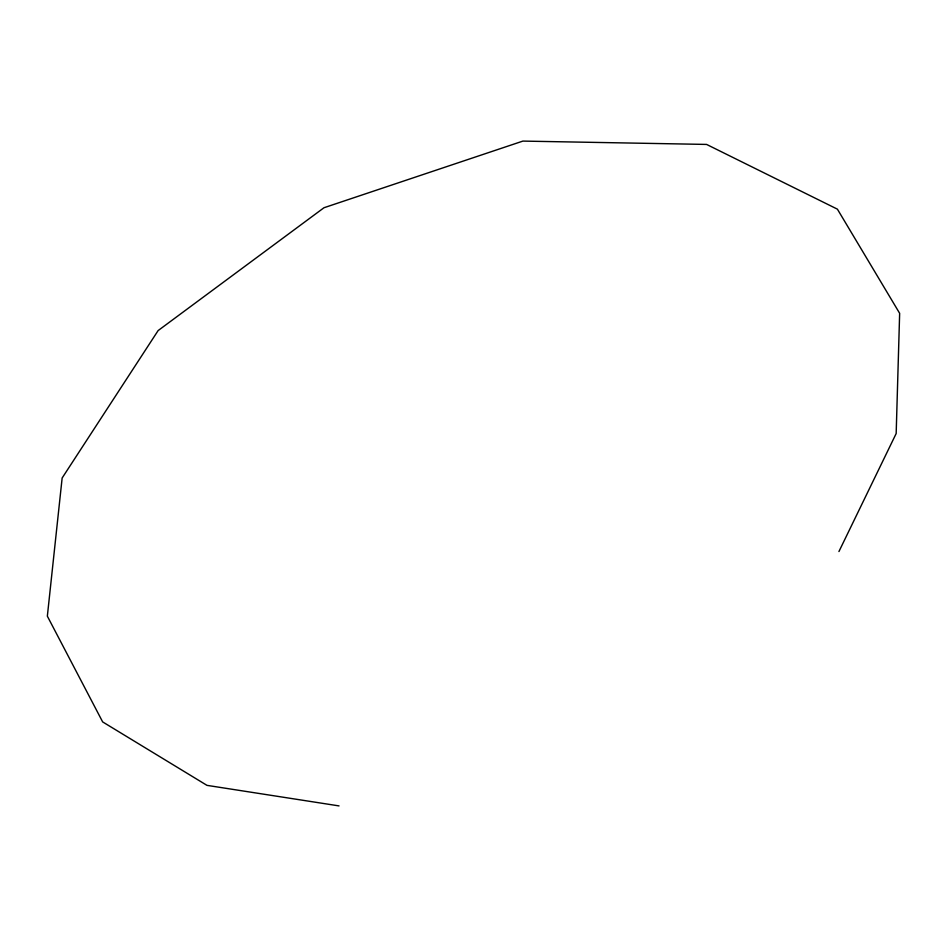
<?xml version="1.0" encoding="UTF-8"?>
<svg xmlns="http://www.w3.org/2000/svg" width="947" height="947" viewBox="0 0 947 947"><rect width="100%" height="100%" fill="white"/><g stroke="black" fill="none" stroke-linecap="round" stroke-linejoin="round"><path stroke-width="1.42" d="M838.935 551.545L896.17 433.537L899.65 313.315L837.397 209.157L706.592 144.429L522.898 141.091L323.992 207.736L158.125 330.574L62.147 477.998L47.35 616.166L102.655 721.91L206.979 785.359L339.05 805.909"/></g></svg>
